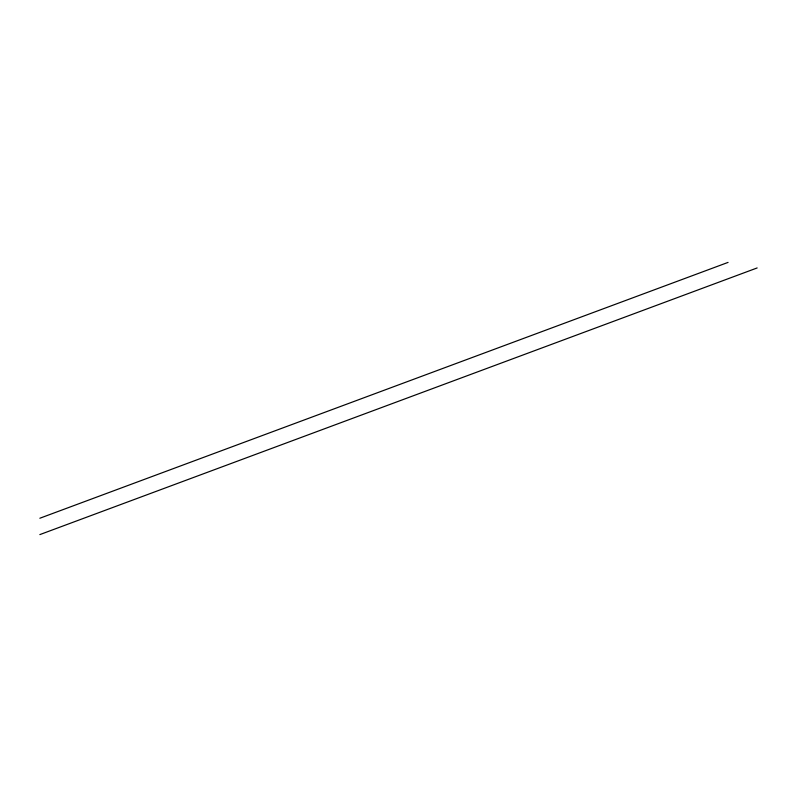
<?xml version="1.0" encoding="UTF-8"?>
<svg xmlns="http://www.w3.org/2000/svg" width="797" height="797" viewBox="0 0 797 797"><rect width="100%" height="100%" fill="white"/><g stroke="black" fill="none" stroke-linecap="round" stroke-linejoin="round"><path stroke-width="1.2" d="M39.85 518.239L728.059 262.402M39.85 534.598L757.15 267.941"/></g></svg>
